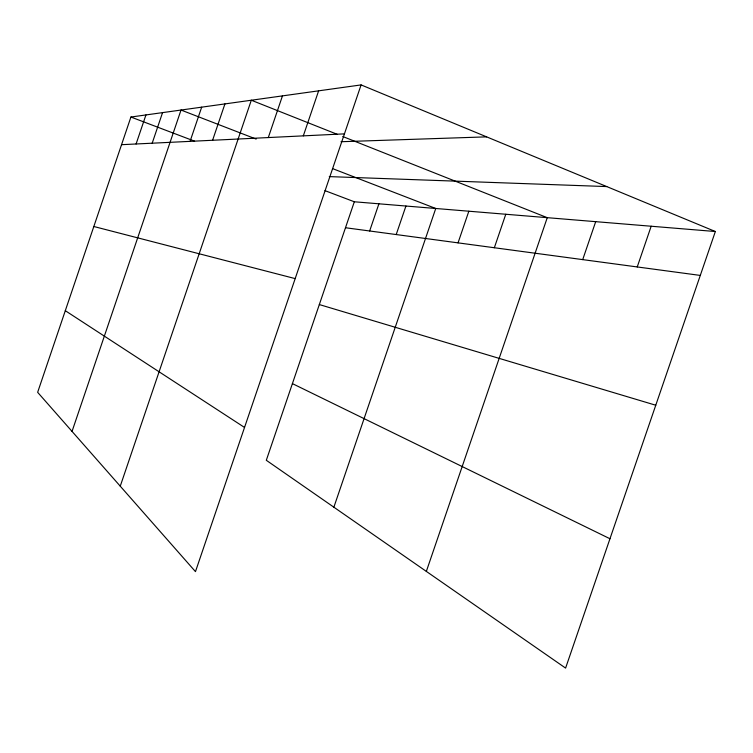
<?xml version="1.0" encoding="UTF-8"?>
<svg xmlns="http://www.w3.org/2000/svg" width="753" height="753" viewBox="0 0 753 753"><rect width="100%" height="100%" fill="white"/><g stroke="black" fill="none" stroke-linecap="round" stroke-linejoin="round"><path stroke-width="1.13" d="M361.092 84.91L130.918 117.035L37.65 392.322L195.469 571.631L361.092 84.91L715.35 231.519L565.597 668.09L266.308 460.281L354.324 201.776L715.35 231.519M136.095 143.974L145.941 114.936M152.191 143.192L162.554 112.621M72.043 431.403L181.021 110.042L256.152 139.079M190.076 141.357L201.682 107.152M212.591 140.265L224.931 103.914M120.254 486.174L251.304 100.224L337.306 134.354M268.303 137.554L282.46 95.876M303.318 135.86L318.623 90.831M369.648 230.983L378.91 203.799M396.21 234.55L405.933 206.03M333.871 507.193L435.752 208.487L332.732 168.672M458.04 242.861L468.846 211.207M494.345 247.737L505.781 214.257M426.339 571.395L547.262 217.673L342.747 136.509M582.709 259.616L595.698 221.664M637.236 266.939L651.176 226.229M121.553 144.689L344.432 133.865M341.005 141.724L486.607 136.858M329.277 176.607L606.749 186.575M345.486 227.735L700.29 275.419M93.833 226.502L295.176 278.61M319.328 304.56L655.759 405.227M130.918 117.035L194.585 141.178M324.967 190.641L354.324 201.776M292.409 383.616L609.968 538.743M65.304 310.697L244.527 427.45"/></g></svg>
